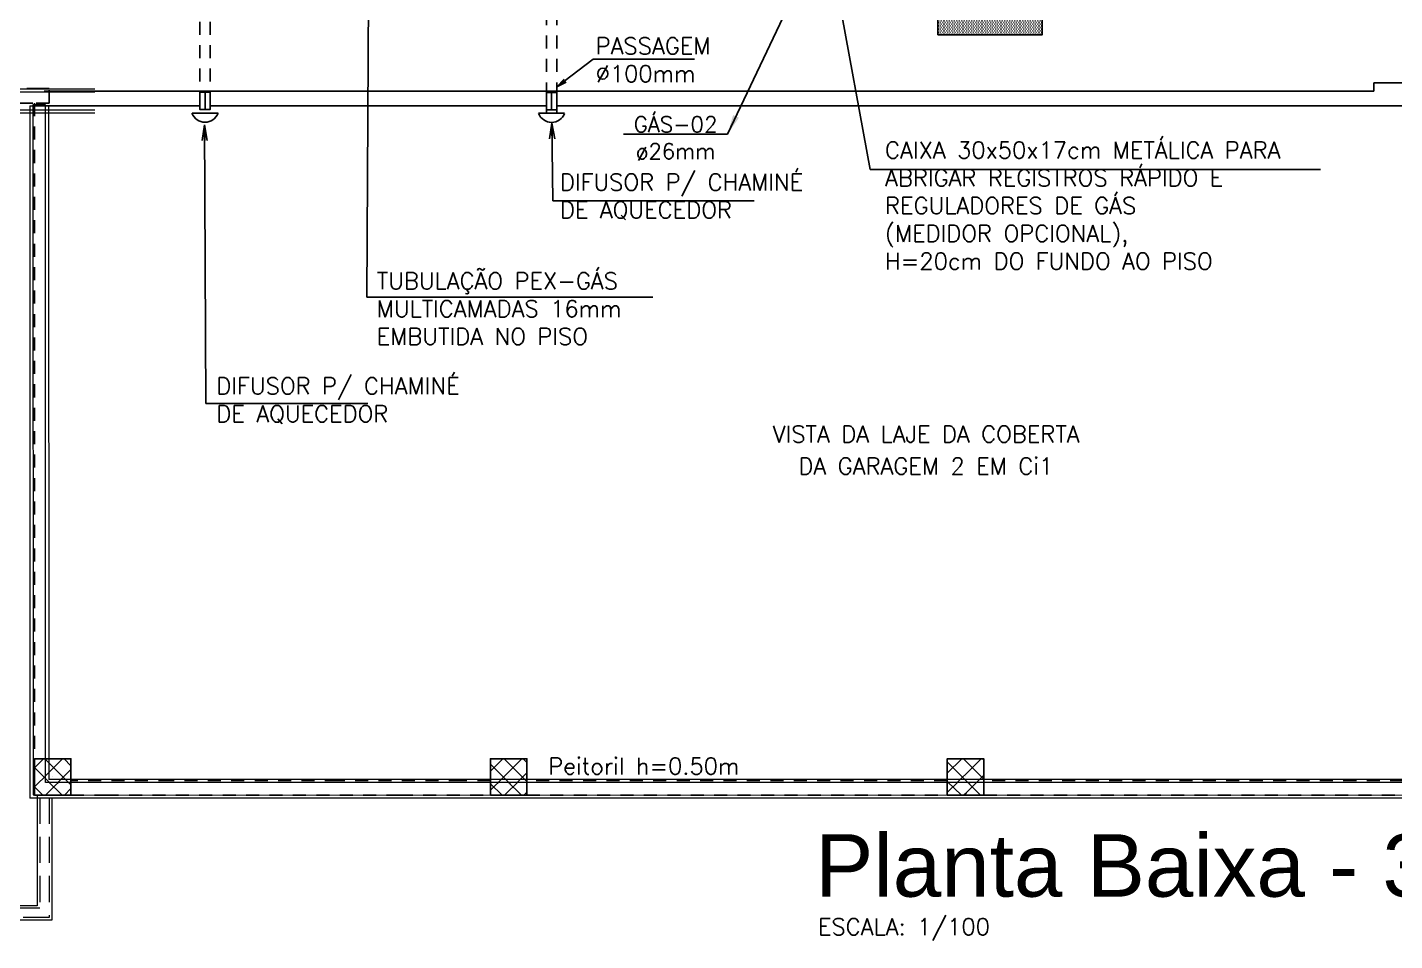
# Model space of a CAD drawing. Header units: millimetres. Extents: x 188.6 to 263.2, y 40.1 to 120.1.
# Drawn here: x 238.32 to 251.46, y 40.11 to 48.88 of the extents above; entities that cross this region are included whole.
import ezdxf
from ezdxf.enums import TextEntityAlignment as Align

# ---------------------------------------------------------------- set-up
doc = ezdxf.new("R2010")
doc.units = ezdxf.units.MM
doc.set_wipeout_variables(frame=1)
for name, pattern in [('DASHDOT2', [0.5, 0.25, -0.125, 0, -0.125]), ('HIDDEN', [0.375, 0.25, -0.125]), ('HIDDEN2', [0.1875, 0.125, -0.0625]), ('Linha Tracejada 2_1', [300, 200, -100]), ('Wipeout_Contour', [1000, 0, -1000])]:
    doc.linetypes.add(name, pattern=pattern)
for name, color, linetype in [('ARQ', 8, 'Continuous'), ('ARQ-BASE', 8, 'Continuous'), ('ARQ-TXT', 8, 'Continuous'), ('ESTR-PILARES', 11, 'Continuous'), ('ESTR-VIGAS', 11, 'HIDDEN2'), ('ESTRUTURA', 7, 'Continuous'), ('EX-AQ', 160, 'Continuous'), ('EXAUSTÃO-AQUECEDOR', 244, 'HIDDEN2'), ('EXTINTORES', 2, 'Continuous'), ('GAS-COL', 7, 'Continuous'), ('GAS-PONTO', 202, 'Continuous'), ('GAS-TEXTO', 7, 'Continuous'), ('HID-TE-AF', 7, 'Continuous'), ('NORMO-AF', 2, 'Continuous'), ('SAN-EIXOS', 8, 'DASHDOT2')]:
    doc.layers.add(name, color=color, linetype=linetype)
doc.styles.add('140-75', font='arial.ttf', dxfattribs={"height": 0.45})
doc.styles.add('60-100', font='romans.shx', dxfattribs={"height": 0.16})
doc.styles.add('60-50', font='romans.shx', dxfattribs={"height": 0.08})
doc.styles.add('60-75', font='romans.shx', dxfattribs={"height": 0.12})
doc.styles.add('ROMANS', font='ROMANS.SHX', dxfattribs={"height": 0.15})
doc.dimstyles.new('BOLAS75', dxfattribs={"dimtxt": 0.12, "dimasz": 0.075, "dimexe": 0.18, "dimexo": 0.06, "dimgap": 0.08, "dimtad": 0, "dimzin": 4, "dimdsep": 46, "dimtxsty": '60-75', "dimblk": 'ORIGIN', "dimcen": 0.09, "dimse1": 1, "dimse2": 1, "dimclrd": 244, "dimclrt": 7, "dimadec": 0, "dimazin": 0, "dimtfac": 1.8, "dimtix": 1, "dimtmove": 2, "dimatfit": 3, "dimldrblk": 'ORIGIN', "dimfxl": 0.18, "dimtvp": 2, "dimtolj": 1, "dimtzin": 4, "dimarcsym": 0})
doc.dimstyles.new('IND75', dxfattribs={"dimtxt": 0.15, "dimasz": 0.1875, "dimexe": 0.15, "dimexo": 0, "dimgap": 0.1, "dimtad": 1, "dimzin": 10, "dimdsep": 46, "dimtxsty": '60-75', "dimcen": 0, "dimclrd": 256, "dimclre": 1, "dimclrt": 256, "dimadec": 0, "dimazin": 0, "dimtfac": 1, "dimtix": 1, "dimtmove": 2, "dimatfit": 3, "dimfxl": 0.15, "dimtolj": 1, "dimtzin": 6, "dimarcsym": 0})
doc.dimstyles.new('SETAS50', dxfattribs={"dimtxt": 0.08, "dimasz": 0.1, "dimexe": 0.15, "dimexo": 0, "dimgap": 0.1, "dimtad": 1, "dimzin": 10, "dimdsep": 46, "dimtxsty": '60-50', "dimblk1": 'OPEN', "dimblk2": 'OPEN', "dimsah": 1, "dimcen": 0, "dimclrd": 244, "dimclre": 8, "dimclrt": 2, "dimadec": 0, "dimazin": 0, "dimtfac": 1, "dimtix": 1, "dimtmove": 2, "dimatfit": 3, "dimldrblk": 'OPEN', "dimfxl": 0.15, "dimtolj": 1, "dimtzin": 6, "dimarcsym": 0})
doc.dimstyles.new('SETAS75', dxfattribs={"dimtxt": 0.16, "dimasz": 0.15, "dimexe": 0.15, "dimexo": 0, "dimgap": 0.1, "dimtad": 1, "dimzin": 10, "dimdsep": 46, "dimtxsty": '60-100', "dimblk1": 'OPEN', "dimblk2": 'OPEN', "dimsah": 1, "dimcen": 0, "dimclrd": 244, "dimclre": 244, "dimclrt": 7, "dimadec": 0, "dimazin": 0, "dimtfac": 1, "dimtix": 1, "dimtmove": 2, "dimatfit": 3, "dimldrblk": 'OPEN', "dimfxl": 0.15, "dimtolj": 1, "dimtzin": 6, "dimarcsym": 0})

# ---------------------------------------------------------------- blocks, each defined once
blk = doc.blocks.new('ESTR-1TP-29.09.2016')
at = {"layer": 'ESTR-PILARES'}
for p, q in [((35.067, 3.91), (35.337, 4.18)), ((35.067, 4.094), (35.153, 4.18)), ((35.067, 4.095), (35.332, 3.83)), ((35.166, 4.18), (35.417, 3.929)), ((35.171, 3.83), (35.417, 4.077)), ((35.35, 4.18), (35.417, 4.113)), ((39.447, 3.878), (39.75, 4.18)), ((39.447, 4.062), (39.566, 4.18)), ((39.447, 4.127), (39.745, 3.83)), ((39.578, 4.18), (39.797, 3.961)), ((39.762, 4.18), (39.797, 4.145)), ((43.837, 3.856), (44.162, 4.18)), ((43.837, 4.04), (43.978, 4.18)), ((43.837, 4.15), (44.157, 3.83)), ((43.991, 4.18), (44.187, 3.983)), ((44.175, 4.18), (44.187, 4.167)), ((44.187, 4.18), (44.187, 4.18)), ((44.187, 4.18), (44.187, 4.18)), ((35.242, 4.005), (35.242, 4.005)), ((39.447, 3.943), (39.561, 3.83)), ((39.583, 3.83), (39.797, 4.044)), ((39.622, 4.005), (39.622, 4.005)), ((43.837, 3.966), (43.973, 3.83)), ((43.996, 3.83), (44.187, 4.022)), ((44.012, 4.005), (44.012, 4.005)), ((35.067, 3.911), (35.148, 3.83)), ((35.067, 3.83), (35.067, 3.83)), ((35.067, 3.83), (35.067, 3.83)), ((35.355, 3.83), (35.417, 3.893)), ((35.417, 3.83), (35.417, 3.83)), ((35.417, 3.83), (35.417, 3.83)), ((39.447, 3.83), (39.447, 3.83)), ((39.447, 3.83), (39.447, 3.83)), ((39.767, 3.83), (39.797, 3.86)), ((39.797, 3.83), (39.797, 3.83)), ((39.797, 3.83), (39.797, 3.83)), ((43.837, 3.83), (43.837, 3.83)), ((43.837, 3.83), (43.837, 3.83)), ((44.18, 3.83), (44.187, 3.838)), ((44.187, 3.83), (44.187, 3.83)), ((44.187, 3.83), (44.187, 3.83))]:
    blk.add_line(p, q, dxfattribs=at)
for points in [[(35.067, 3.83), (35.417, 3.83), (35.417, 4.18), (35.067, 4.18), (35.067, 3.83)], [(39.447, 3.83), (39.797, 3.83), (39.797, 4.18), (39.447, 4.18), (39.447, 3.83)], [(43.837, 3.83), (44.187, 3.83), (44.187, 4.18), (43.837, 4.18), (43.837, 3.83)]]:
    blk.add_lwpolyline(points, dxfattribs=at)
at = {"layer": 'ESTR-VIGAS'}
blk.add_line((35.207, 10.475), (35.207, 10.615), dxfattribs=at)
for points in [[(35.117, 10.615), (30.807, 10.615)], [(35.207, 10.615), (35.117, 10.615)], [(30.877, 10.475), (35.067, 10.475)], [(35.067, 10.475), (35.067, 4.18)], [(35.207, 10.475), (35.067, 10.475)], [(36.382, 3.97), (35.417, 3.97)], [(37.982, 3.97), (36.382, 3.97)], [(39.172, 3.97), (37.982, 3.97)], [(39.447, 3.97), (39.172, 3.97)], [(43.837, 3.97), (39.797, 3.97)], [(48.217, 3.97), (44.187, 3.97)], [(35.417, 3.83), (35.75, 3.83)], [(35.75, 3.83), (38.577, 3.83)], [(38.577, 3.83), (39.447, 3.83)], [(39.797, 3.83), (43.837, 3.83)], [(44.187, 3.83), (48.217, 3.83)]]:
    blk.add_lwpolyline(points, dxfattribs=at)
blk = doc.blocks.new('arq-3pav')
at = {"layer": 'ARQ', "color": 8, "linetype": 'Continuous', "lineweight": 0}
for p, q in [((33.958, 8.03), (28.05, 8.03)), ((33.405, 1.249), (33.405, 0.189)), ((33.545, 1.224), (33.545, 0.049)), ((33.405, 0.189), (15.025, 0.189)), ((33.545, 0.049), (28.535, 0.049))]:
    blk.add_line(p, q, dxfattribs=at)
at = {"layer": 'ARQ'}
for p, q in [((46.248, 8.01), (46.248, 8.09)), ((46.655, 8.09), (46.248, 8.09)), ((46.248, 8.01), (33.471, 8.01))]:
    blk.add_line(p, q, dxfattribs=at)
at = {"layer": 'ARQ', "color": 8, "linetype": 'HIDDEN', "lineweight": 0}
for p, q in [((33.43, 0.164), (28.51, 0.164)), ((33.52, 0.074), (28.51, 0.074))]:
    blk.add_line(p, q, dxfattribs=at)
at = {"layer": 'ARQ', "color": 8, "linetype": 'Linha Tracejada 2_1', "lineweight": 0, "flags": 128}
blk.add_lwpolyline([(33.958, 8), (28.065, 8)], dxfattribs=at)
at = {"layer": 'ARQ', "color": 8, "linetype": 'HIDDEN', "lineweight": 0, "flags": 128}
for points in [[(33.43, 1.224), (33.43, 0.164)], [(33.52, 1.224), (33.52, 0.074)]]:
    blk.add_lwpolyline(points, dxfattribs=at)
at = {"color": 8, "linetype": 'Wipeout_Contour', "lineweight": 0, "ltscale": 90240.090966}
blk.add_wipeout([(46.76, 1.371), (33.486, 1.372), (33.471, 1.357), (46.775, 1.356)], dxfattribs=at).dxf.layer = 'ARQ'
at = {"color": 8, "linetype": 'Wipeout_Contour', "lineweight": 0, "ltscale": 90314.512242}
blk.add_wipeout([(46.775, 1.356), (33.471, 1.357), (33.381, 1.267), (46.865, 1.266)], dxfattribs=at).dxf.layer = 'ARQ'
at = {"layer": 'ARQ', "color": 8, "linetype": 'Linha Tracejada 2_1', "lineweight": 0, "flags": 128}
blk.add_lwpolyline([(46.76, 1.371), (33.486, 1.372)], dxfattribs=at)
at = {"color": 8, "linetype": 'Wipeout_Contour', "lineweight": 0, "ltscale": 90389.110239}
blk.add_wipeout([(46.865, 1.266), (33.381, 1.267), (33.366, 1.252), (46.88, 1.251)], dxfattribs=at).dxf.layer = 'ARQ'
at = {"layer": 'ARQ', "color": 8, "linetype": 'Linha Tracejada 2_1', "lineweight": 0, "flags": 128}
blk.add_lwpolyline([(33.366, 1.252), (46.88, 1.251)], dxfattribs=at)
at = {"color": 8, "linetype": 'Wipeout_Contour', "lineweight": 0, "ltscale": 62099.099722}
blk.add_wipeout([(33.486, 1.372), (33.485, 7.88), (33.47, 7.88), (33.471, 1.357)], dxfattribs=at).dxf.layer = 'ARQ'
at = {"color": 8, "linetype": 'Wipeout_Contour', "lineweight": 0, "ltscale": 61942.014428}
blk.add_wipeout([(33.471, 1.357), (33.47, 7.88), (33.38, 7.88), (33.381, 1.267)], dxfattribs=at).dxf.layer = 'ARQ'
at = {"layer": 'ARQ'}
blk.add_line((46.58, 7.87), (33.471, 7.87), dxfattribs=at)
at = {"layer": 'ARQ', "color": 8, "linetype": 'Continuous', "lineweight": 0}
for p in [(33.515, 7.87), (46.73, 1.401)]:
    blk.add_line(p, (33.516, 1.402), dxfattribs=at)
at = {"layer": 'ARQ', "color": 8, "linetype": 'Linha Tracejada 2_1', "lineweight": 0, "flags": 128}
for points in [[(33.485, 7.88), (33.47, 7.88)], [(33.486, 1.372), (33.485, 7.88)]]:
    blk.add_lwpolyline(points, dxfattribs=at)
at = {"color": 8, "linetype": 'Wipeout_Contour', "lineweight": 0, "ltscale": 61785.098231}
blk.add_wipeout([(33.381, 1.267), (33.38, 7.88), (33.365, 7.88), (33.366, 1.252)], dxfattribs=at).dxf.layer = 'ARQ'
at = {"layer": 'ARQ', "color": 8, "linetype": 'Continuous', "lineweight": 0}
for p, q in [((33.958, 7.8), (28.05, 7.8)), ((33.335, 7.87), (33.336, 1.222)), ((33.335, 7.87), (33.515, 7.87)), ((46.91, 1.221), (33.336, 1.222))]:
    blk.add_line(p, q, dxfattribs=at)
at = {"layer": 'ARQ', "color": 8, "linetype": 'Linha Tracejada 2_1', "lineweight": 0, "flags": 128}
for points in [[(28.065, 7.83), (33.958, 7.83)], [(33.365, 7.88), (33.366, 1.252)], [(33.38, 7.88), (33.365, 7.88)], [(33.47, 7.88), (33.38, 7.88)]]:
    blk.add_lwpolyline(points, dxfattribs=at)
at = {"layer": 'ESTRUTURA'}
blk.add_blockref('ESTR-1TP-29.09.2016', (-1.687, -2.58), dxfattribs=at)
blk = doc.blocks.new('indicação extintor')
h = blk.add_hatch()
h.set_pattern_fill('DOTS', color=50, scale=0.01)
h.paths.add_polyline_path([(0.5, 1), (-0.5, 1), (-0.5, 0), (0.5, 0)])
h.paths.add_polyline_path([(0.35, 0.85), (0.35, 0.15), (-0.35, 0.15), (-0.35, 0.85)], flags=16)
h = blk.add_hatch()
h.set_pattern_fill('DOTS', color=244, scale=0.01)
h.paths.add_polyline_path([(0.35, 0.85), (-0.35, 0.85), (-0.35, 0.15), (0.35, 0.15)])
at = {"color": 244}
for p, q in [((0.35, 0.85), (-0.35, 0.85)), ((-0.35, 0.85), (-0.35, 0.15)), ((0.35, 0.15), (0.35, 0.85)), ((-0.35, 0.15), (0.35, 0.15))]:
    blk.add_line(p, q, dxfattribs=at)
blk.add_lwpolyline([(-0.5, 0), (0.5, 0), (0.5, 1), (-0.5, 1)], close=True, dxfattribs=at)
blk = doc.blocks.new('INDU')
at = {"color": 7}
blk.add_line((-0.005, 0), (0.005, 0), dxfattribs=at)
at = {"style": 'ROMANS'}
for tag, p in [('TQ-01', (0, 0.00119)), ('100', (0, -0.00172))]:
    blk.add_attdef(tag, text='', height=0.0015, dxfattribs=at).set_placement(p, align=Align.MIDDLE)
blk = doc.blocks.new('_OPEN')
at = {"color": 0, "linetype": 'ByBlock'}
for p, q in [((-1, 0.167), (0, 0)), ((0, 0), (-1, -0.167)), ((0, 0), (-1, 0))]:
    blk.add_line(p, q, dxfattribs=at)
blk = doc.blocks.new('*U102')
blk.add_wipeout([(-0.015, 0.05), (-0.015, -0.05), (0.15, -0.05), (0.15, 0.05)])
blk.add_lwpolyline([(-0.015, 0.05), (-0.015, -0.05), (0.15, -0.05), (0.15, 0.05)], close=True)
at = {"layer": 'SAN-EIXOS'}
blk.add_line((-0.015, 0), (0.15, 0), dxfattribs=at)
blk = doc.blocks.new('CHA')
at = {"layer": 'EXAUSTÃO-AQUECEDOR', "linetype": 'Continuous'}
for p, q in [((-1.409, 2.747), (-1.409, 2.647)), ((0.125, 0), (-0.125, 0))]:
    blk.add_line(p, q, dxfattribs=at)
at = {"layer": 'EXAUSTÃO-AQUECEDOR'}
for p, q in [((-1.409, 2.747), (-0.15, 2.747)), ((-1.409, 2.647), (-0.15, 2.647)), ((-0.15, 2.647), (-0.15, 2.747)), ((-0.05, 2.547), (-0.05, 0)), ((-0.05, 2.547), (0.05, 2.547)), ((0.05, 2.547), (0.05, 0))]:
    blk.add_line(p, q, dxfattribs=at)
for centre, radius, start, end in [((-1.409, 2.697), 0.05, 90, 270), ((-0.15, 2.547), 0.2, 0, 90), ((-0.15, 2.547), 0.1, 0, 90)]:
    blk.add_arc(centre, radius, start, end, dxfattribs=at)
at = {"layer": 'EXAUSTÃO-AQUECEDOR', "linetype": 'Continuous'}
blk.add_arc((0, 0.047), 0.134, 200.7729, 339.2271, dxfattribs=at)
blk = doc.blocks.new('_Origin')
at = {"layer": 'NORMO-AF', "color": 0, "lineweight": -2}
blk.add_line((0, 0), (-1, 0), dxfattribs=at)
blk.add_circle((0, 0), 0.5, dxfattribs=at)

msp = doc.modelspace()

# ---------------------------------------------------------------- block references
msp.add_blockref('arq-3pav', (205.008, 40.257))

# ---------------------------------------------------------------- next in the draw order: block references
at = {"layer": 'ESTRUTURA'}
msp.add_blockref('ESTR-1TP-29.09.2016', (203.321, 37.677), dxfattribs=at)
at = {"layer": 'EXTINTORES', "linetype": 'DASHDOT2'}
msp.add_blockref('indicação extintor', (247.568, 48.807), dxfattribs=at)
at = {"layer": 'GAS-COL'}
ref = msp.add_blockref('INDU', (244.547, 47.855), dxfattribs=dict(at, xscale=100, yscale=-100, zscale=100, rotation=180))
ref.add_attrib('100', 'ø26mm', dxfattribs={"layer": '0', "height": 0.15, "style": 'ROMANS'}).set_placement((244.547, 47.683, 0.9), align=Align.MIDDLE)
ref.add_attrib('TQ-01', 'GÁS-02', dxfattribs={"layer": '0', "height": 0.15, "style": 'ROMANS'}).set_placement((244.547, 47.973, 0.9), align=Align.MIDDLE)

# ---------------------------------------------------------------- next in the draw order: texts
at = {"layer": 'ARQ-BASE', "color": 8, "style": '60-75'}
for s, p in [('VISTA DA LAJE DA COBERTA', (245.481, 44.894)), ('DA GARAGEM 2 EM Ci1', (245.728, 44.587)), ('Peitoril h=0.50m', (243.323, 41.706))]:
    msp.add_text(s, height=0.16, dxfattribs=at).set_placement(p)
at = {"layer": 'ARQ-TXT', "color": 7, "style": '140-75'}
msp.add_text('Planta Baixa - 3º Pavimento', height=0.6, dxfattribs=at).set_placement((245.888, 40.532))
at = {"layer": 'ARQ-TXT', "color": 7, "style": '60-75'}
msp.add_text('ESCALA: 1/100', height=0.16, rotation=360, dxfattribs=at).set_placement((245.915, 40.164))
at = {"layer": 'EX-AQ', "color": 7, "char_height": 0.16, "attachment_point": 1, "style": '60-50'}
for s, insert, width in [('PASSAGEM %%C100mm', (243.779, 48.781), 1.25111), ('DIFUSOR P/ CHAMINÉ\\PDE AQUECEDOR', (243.436, 47.473), 2.32137)]:
    msp.add_mtext(s, dxfattribs=dict(at, insert=insert, width=width))
at = {"layer": 'GAS-TEXTO', "char_height": 0.16, "attachment_point": 1}
for s, insert, width, style in [('CAIXA 30x50x17cm METÁLICA PARA ABRIGAR REGISTROS RÁPIDO E REGULADORES DE GÁS \\P(MEDIDOR OPCIONAL), \\PH=20cm DO FUNDO AO PISO', (246.56, 47.781), 4.21546, '60-50'), ('TUBULAÇÃO PEX-GÁS MULTICAMADAS 16mm EMBUTIDA NO PISO ', (241.676, 46.525), 3.0143, '60-75')]:
    msp.add_mtext(s, dxfattribs=dict(at, insert=insert, width=width, style=style))
at = {"layer": 'HID-TE-AF', "insert": (240.135, 45.516), "char_height": 0.16, "width": 2.47741, "attachment_point": 1, "style": '60-75'}
msp.add_mtext('DIFUSOR P/ CHAMINÉ\\PDE AQUECEDOR', dxfattribs=at)

# ---------------------------------------------------------------- next in the draw order: leaders
at = {"layer": 'EX-AQ'}
msp.add_leader([(243.406, 48.307), (243.756, 48.573), (244.73, 48.573)], dimstyle='SETAS50', dxfattribs=at)
at = {"layer": 'GAS-COL'}
msp.add_leader([(245.047, 47.855), (245.856, 49.559)], dimstyle='IND75', dxfattribs=at)
at = {"layer": 'GAS-TEXTO'}
for points in [[(246.07, 49.409), (246.417, 47.515), (250.743, 47.515)], [(243.359, 47.959), (243.367, 47.213), (245.301, 47.213)], [(240.022, 47.942), (240.035, 45.268), (241.589, 45.268)]]:
    msp.add_leader(points, dimstyle='SETAS75', dxfattribs=at)

# ---------------------------------------------------------------- next in the draw order: block references
at = {"layer": 'GAS-PONTO', "rotation": 270}
for p in [(240.026, 48.242), (243.356, 48.238)]:
    msp.add_blockref('*U102', p, dxfattribs=at)

# ---------------------------------------------------------------- next in the draw order: linework, layer by layer
at = {"layer": 'EXAUSTÃO-AQUECEDOR'}
for p, q in [((239.976, 52.534), (239.976, 48.054)), ((240.076, 52.534), (240.076, 48.054))]:
    msp.add_line(p, q, dxfattribs=at)
at = {"layer": 'EXAUSTÃO-AQUECEDOR', "linetype": 'Continuous'}
msp.add_line((240.151, 48.054), (239.901, 48.054), dxfattribs=at)
msp.add_arc((240.026, 48.102), 0.134, 200.7729, 339.2271, dxfattribs=at)

# ---------------------------------------------------------------- next in the draw order: block references
msp.add_blockref('CHA', (243.356, 48.054), dxfattribs=at)

# ---------------------------------------------------------------- next in the draw order: leaders
at = {"layer": 'GAS-TEXTO'}
msp.add_leader([(241.598, 49.513), (241.58, 46.288), (244.329, 46.288)], dimstyle='BOLAS75', dxfattribs=at)

doc.saveas('drawing.dxf')
